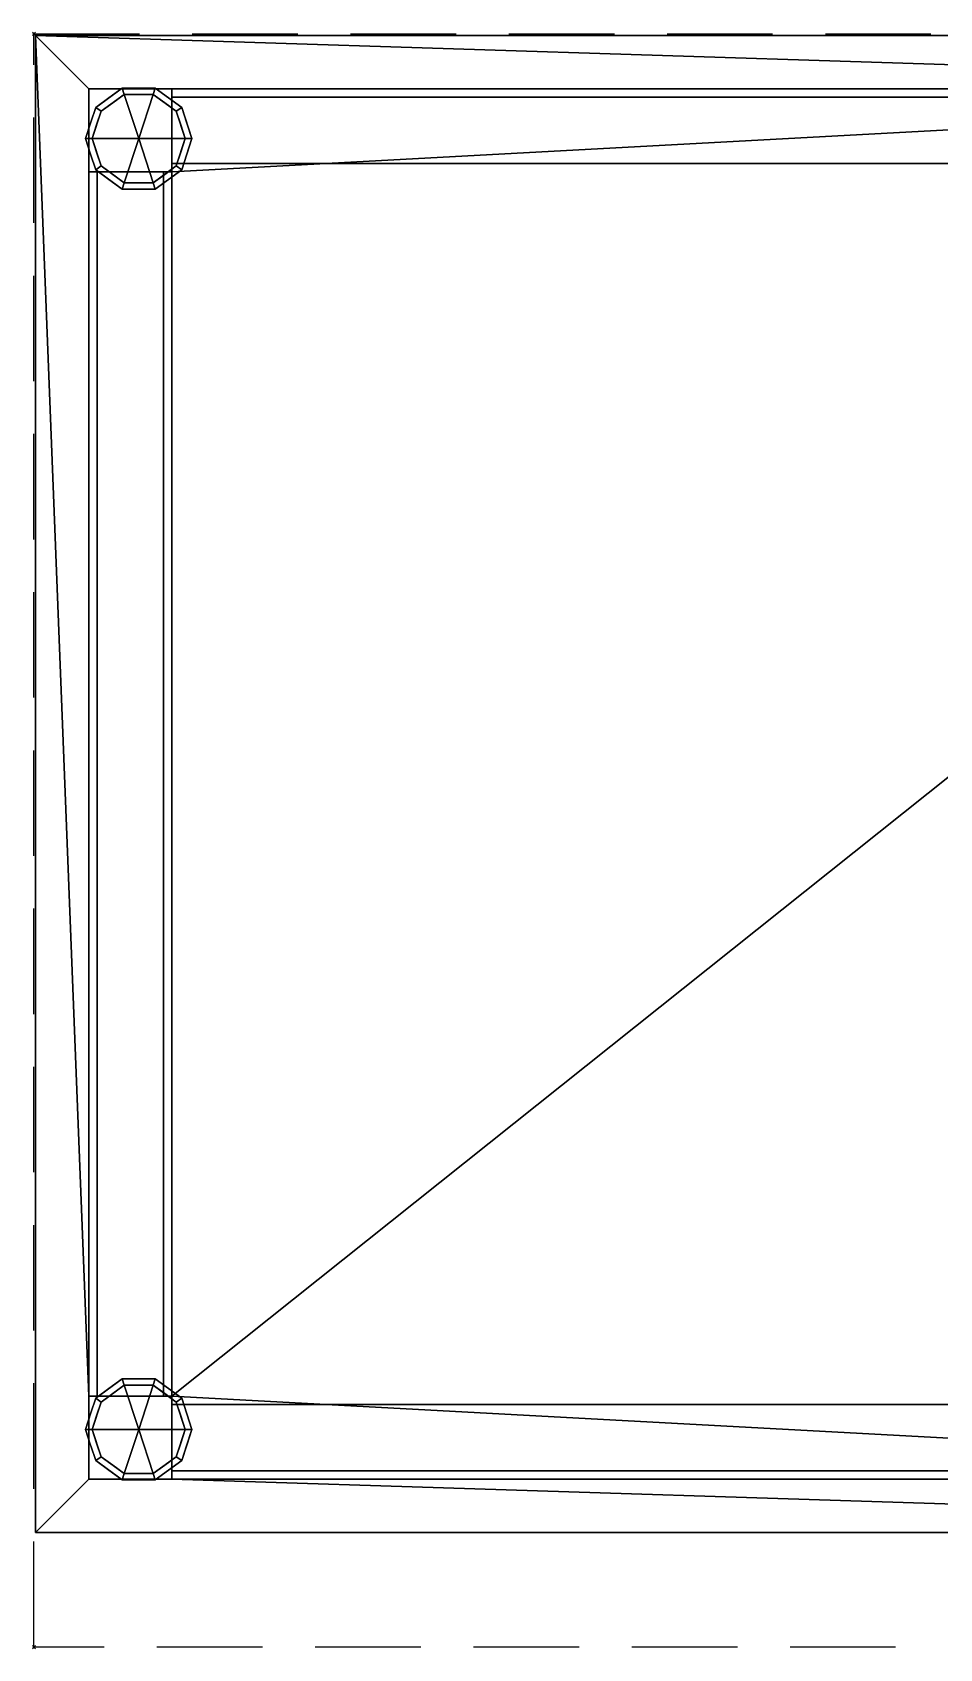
# Model space of a CAD drawing. Header units: millimetres. Extents: x -1 to 1091, y -972 to 1.
# Drawn here: x -1 to 545, y -972 to 1 of the extents above; entities that cross this region are included whole.
import ezdxf

# ---------------------------------------------------------------- set-up
doc = ezdxf.new("R2010")
doc.units = ezdxf.units.MM
doc.header["$PDMODE"] = 35
doc.linetypes.add('NASCOSTA', pattern=[9.525, 6.35, -3.175])
for name, color, linetype in [('PQ_200_2D', 1, 'Continuous'), ('PQ_200_3D', 1, 'Continuous'), ('PQ_INS_3D', 3, 'Continuous')]:
    doc.layers.add(name, color=color, linetype=linetype)

msp = doc.modelspace()

# ---------------------------------------------------------------- linework, layer by layer
at = {"layer": 'PQ_200_2D', "color": 7, "linetype": 'NASCOSTA', "ltscale": 10}
for p, q in [((0, 0), (1090, 0)), ((0, -971), (0, 0)), ((1090, -971), (0, -971))]:
    msp.add_line(p, q, dxfattribs=at)
at = {"layer": 'PQ_INS_3D'}
for p in [(0, 0), (0, -971)]:
    msp.add_point(p, dxfattribs=at)

# ---------------------------------------------------------------- meshes
at = {"layer": 'PQ_200_3D'}
mesh = msp.add_polyface(dxfattribs=at)
corners = [(1089, -1.01, 202), (1, -1.01, 202), (1, -902, 202), (1089, -902, 202), (1057, -33.01, 202), (1057, -83.01, 202), (1007, -83.01, 202), (1007, -33.01, 202), (1057, -820, 202), (1057, -870, 202), (1007, -870, 202), (1007, -820, 202), (83, -820, 202), (83, -870, 202), (33, -870, 202), (33, -820, 202), (33, -33.01, 202), (83, -33.01, 202), (83, -83.01, 202), (33, -83.01, 202)]
mesh.append_faces([[corners[k] for k in face] for face in [(18, 7, 17)]], dxfattribs={"vtx0": -1, "vtx1": -1})
mesh.append_faces([[corners[k] for k in face] for face in [(12, 18, 19, 15), (2, 14, 15, 1)]], dxfattribs={"vtx0": -1, "vtx2": -1})
mesh.append_faces([[corners[k] for k in face] for face in [(0, 4, 5, 8), (3, 9, 10, 13), (12, 10, 11, 6), (1, 16, 17, 7)]], dxfattribs={"vtx0": -1, "vtx2": -1, "vtx3": -1})
mesh.append_faces([[corners[k] for k in face] for face in [(12, 13, 10)]], dxfattribs={"vtx1": -1, "vtx2": -1})
mesh.append_faces([[corners[k] for k in face] for face in [(6, 7, 18, 12), (19, 16, 1, 15)]], dxfattribs={"vtx1": -1, "vtx2": -1, "vtx3": -1})
mesh.append_faces([[corners[k] for k in face] for face in [(7, 4, 0, 1), (5, 6, 11, 8), (8, 9, 3, 0), (13, 14, 2, 3)]], dxfattribs={"vtx1": -1, "vtx3": -1})
mesh = msp.add_polyface(dxfattribs=at)
corners = [(1089, -902, 152), (1, -902, 152), (1, -1.01, 152), (1089, -1.01, 152)]
mesh.append_faces([[corners[k] for k in face] for face in [(0, 1, 2, 3)]])
mesh = msp.add_polyface(dxfattribs=at)
corners = [(1089, -1.01, 202), (1089, -1.01, 152), (1, -1.01, 152), (1, -1.01, 202)]
mesh.append_faces([[corners[k] for k in face] for face in [(0, 1, 2, 3)]])
mesh = msp.add_polyface(dxfattribs=at)
corners = [(1, -1.01, 202), (1, -1.01, 152), (1, -902, 152), (1, -902, 202)]
mesh.append_faces([[corners[k] for k in face] for face in [(0, 1, 2, 3)]])
mesh = msp.add_polyface(dxfattribs=at)
corners = [(31, -63, 152), (37.11, -44.19, 152), (53.11, -32.57, 152), (72.89, -32.57, 152), (88.89, -44.19, 152), (95, -63, 152), (95, -63, 48), (88.89, -44.19, 48), (72.89, -32.57, 48), (53.11, -32.57, 48), (37.11, -44.19, 48), (31, -63, 48), (80.89, -38.38, 152), (80.89, -38.38, 48), (91.94, -53.6, 48), (91.94, -53.6, 152), (63, -32.57, 152), (63, -32.57, 48), (45.11, -38.38, 48), (45.11, -38.38, 152), (34.22, -53.08, 48), (34.06, -53.6, 152)]
mesh.append_faces([[corners[k] for k in face] for face in [(1, 20, 21), (11, 21, 20), (20, 1, 10)]], dxfattribs={"vtx0": -1, "vtx1": -1})
mesh.append_faces([[corners[k] for k in face] for face in [(2, 16, 17, 9), (13, 8, 3, 12), (4, 15, 14, 7), (7, 13, 12, 4), (9, 18, 19, 2), (16, 3, 8, 17), (1, 19, 18, 10)]], dxfattribs={"vtx1": -1, "vtx3": -1})
mesh.append_faces([[corners[k] for k in face] for face in [(5, 6, 14, 15), (11, 0, 21)]], dxfattribs={"vtx2": -1})
mesh = msp.add_polyface(dxfattribs=at)
corners = [(31, -63, 48), (37.11, -44.19, 48), (53.11, -32.57, 48), (72.89, -32.57, 48), (88.89, -44.19, 48), (95, -63, 48), (91, -63, 48), (85.65, -46.54, 48), (71.65, -36.37, 48), (54.35, -36.37, 48), (40.35, -46.54, 48), (35, -63, 48)]
mesh.append_faces([[corners[k] for k in face] for face in [(10, 1, 2, 9)]], dxfattribs={"vtx0": -1, "vtx2": -1})
mesh.append_faces([[corners[k] for k in face] for face in [(6, 7, 4, 5)]], dxfattribs={"vtx1": -1})
mesh.append_faces([[corners[k] for k in face] for face in [(8, 9, 2, 3), (7, 8, 3, 4)]], dxfattribs={"vtx1": -1, "vtx3": -1})
mesh.append_faces([[corners[k] for k in face] for face in [(11, 0, 1, 10)]], dxfattribs={"vtx2": -1})
mesh = msp.add_polyface(dxfattribs=at)
corners = [(1057, -83.01, 770), (1057, -33.01, 770), (1007, -33.01, 770), (1007, -83.01, 770), (1057, -870, 770), (1057, -820, 770), (1007, -820, 770), (1007, -870, 770), (83, -870, 770), (83, -820, 770), (33, -820, 770), (33, -870, 770), (83, -33.01, 770), (33, -33.01, 770), (33, -83.01, 770), (83, -83.01, 770)]
mesh.append_faces([[corners[k] for k in face] for face in [(3, 0, 1, 2), (7, 4, 5, 6), (11, 8, 9, 10), (14, 15, 12, 13)]])
mesh = msp.add_polyface(dxfattribs=at)
corners = [(83, -33.01, 770), (83, -33.01, 202), (33, -33.01, 202), (33, -33.01, 770)]
mesh.append_faces([[corners[k] for k in face] for face in [(0, 1, 2, 3)]])
mesh = msp.add_polyface(dxfattribs=at)
corners = [(33, -33.01, 770), (33, -33.01, 202), (33, -83.01, 202), (33, -83.01, 770)]
mesh.append_faces([[corners[k] for k in face] for face in [(0, 1, 2, 3)]])
mesh = msp.add_polyface(dxfattribs=at)
corners = [(35, -63, 48), (40.35, -46.54, 48), (54.35, -36.37, 48), (71.65, -36.37, 48), (85.65, -46.54, 48), (91, -63, 48), (91, -63), (85.65, -46.54), (71.65, -36.37), (54.35, -36.37), (40.35, -46.54), (35, -63), (78.65, -41.46), (78.65, -41.46, 48), (88.33, -54.77, 48), (88.33, -54.77), (63, -36.37, 48), (63, -36.37), (47.35, -41.46), (47.35, -41.46, 48), (37.86, -54.2), (37.67, -54.77, 48)]
mesh.append_faces([[corners[k] for k in face] for face in [(20, 1, 10), (1, 20, 21), (11, 21, 20)]], dxfattribs={"vtx0": -1, "vtx1": -1})
mesh.append_faces([[corners[k] for k in face] for face in [(4, 7, 12, 13), (13, 12, 8, 3), (14, 15, 7, 4)]], dxfattribs={"vtx0": -1, "vtx2": -1})
mesh.append_faces([[corners[k] for k in face] for face in [(18, 10, 1, 19), (17, 9, 2, 16), (9, 18, 19, 2), (16, 3, 8, 17)]], dxfattribs={"vtx1": -1, "vtx3": -1})
mesh.append_faces([[corners[k] for k in face] for face in [(5, 6, 15, 14), (11, 0, 21)]], dxfattribs={"vtx2": -1})
mesh = msp.add_polyface(dxfattribs=at)
corners = [(35, -63), (40.35, -46.54), (54.35, -36.37), (71.65, -36.37), (85.65, -46.54), (91, -63), (63, -63)]
mesh.append_faces([[corners[k] for k in face] for face in [(1, 2, 6, 0)]], dxfattribs={"vtx1": -1})
mesh.append_faces([[corners[k] for k in face] for face in [(2, 3, 6)]], dxfattribs={"vtx1": -1, "vtx2": -1})
mesh.append_faces([[corners[k] for k in face] for face in [(4, 5, 6, 3)]], dxfattribs={"vtx2": -1})
mesh = msp.add_polyface(dxfattribs=at)
corners = [(83, -33.01, 770), (83, -83.01, 770), (83, -83.01, 202), (83, -33.01, 202), (83, -78.01, 630), (83, -78.01, 670), (83, -38.01, 670), (83, -38.01, 630)]
mesh.append_faces([[corners[k] for k in face] for face in [(1, 5, 6, 0), (0, 6, 7, 3), (4, 2, 3, 7)]], dxfattribs={"vtx0": -1, "vtx2": -1})
mesh.append_faces([[corners[k] for k in face] for face in [(4, 5, 1, 2)]], dxfattribs={"vtx1": -1, "vtx3": -1})
mesh = msp.add_polyface(dxfattribs=at)
corners = [(83, -78.01, 630), (83, -38.01, 630), (1007, -38.01, 630), (1007, -78.01, 630)]
mesh.append_faces([[corners[k] for k in face] for face in [(0, 1, 2, 3)]])
mesh = msp.add_polyface(dxfattribs=at)
corners = [(83, -38.01, 630), (83, -38.01, 670), (1007, -38.01, 670), (1007, -38.01, 630)]
mesh.append_faces([[corners[k] for k in face] for face in [(0, 1, 2, 3)]])
mesh = msp.add_polyface(dxfattribs=at)
corners = [(1007, -78.01, 670), (1007, -38.01, 670), (83, -38.01, 670), (83, -78.01, 670)]
mesh.append_faces([[corners[k] for k in face] for face in [(0, 1, 2, 3)]])
mesh = msp.add_polyface(dxfattribs=at)
corners = [(95, -63, 152), (88.89, -81.81, 152), (72.89, -93.43, 152), (53.11, -93.43, 152), (37.11, -81.81, 152), (31, -63, 152), (31, -63, 48), (37.11, -81.81, 48), (53.11, -93.43, 48), (72.89, -93.43, 48), (88.89, -81.81, 48), (95, -63, 48), (34.22, -72.92, 152), (34.06, -72.4, 48), (45.11, -87.62, 48), (45.11, -87.62, 152), (63, -93.43, 152), (63, -93.43, 48), (80.89, -87.62, 48), (80.89, -87.62, 152), (91.78, -72.92, 48), (91.94, -72.4, 152)]
mesh.append_faces([[corners[k] for k in face] for face in [(13, 5, 6)]], dxfattribs={"vtx0": -1})
mesh.append_faces([[corners[k] for k in face] for face in [(7, 12, 13), (5, 13, 12), (1, 20, 21), (11, 21, 20), (20, 1, 10)]], dxfattribs={"vtx0": -1, "vtx1": -1})
mesh.append_faces([[corners[k] for k in face] for face in [(7, 4, 12)]], dxfattribs={"vtx0": -1, "vtx2": -1})
mesh.append_faces([[corners[k] for k in face] for face in [(15, 4, 7, 14), (3, 15, 14, 8), (17, 9, 2, 16), (19, 2, 9, 18), (18, 10, 1, 19), (16, 3, 8, 17)]], dxfattribs={"vtx1": -1, "vtx3": -1})
mesh.append_faces([[corners[k] for k in face] for face in [(11, 0, 21)]], dxfattribs={"vtx2": -1})
mesh = msp.add_polyface(dxfattribs=at)
corners = [(95, -63, 48), (88.89, -81.81, 48), (72.89, -93.43, 48), (53.11, -93.43, 48), (37.11, -81.81, 48), (31, -63, 48), (35, -63, 48), (40.35, -79.46, 48), (54.35, -89.63, 48), (71.65, -89.63, 48), (85.65, -79.46, 48), (91, -63, 48)]
mesh.append_faces([[corners[k] for k in face] for face in [(1, 10, 11, 0)]], dxfattribs={"vtx0": -1})
mesh.append_faces([[corners[k] for k in face] for face in [(3, 8, 9, 2), (2, 9, 10, 1)]], dxfattribs={"vtx0": -1, "vtx2": -1})
mesh.append_faces([[corners[k] for k in face] for face in [(3, 4, 7, 8)]], dxfattribs={"vtx1": -1, "vtx3": -1})
mesh.append_faces([[corners[k] for k in face] for face in [(4, 5, 6, 7)]], dxfattribs={"vtx3": -1})
mesh = msp.add_polyface(dxfattribs=at)
corners = [(91, -63, 48), (85.65, -79.46, 48), (71.65, -89.63, 48), (54.35, -89.63, 48), (40.35, -79.46, 48), (35, -63, 48), (35, -63), (40.35, -79.46), (54.35, -89.63), (71.65, -89.63), (85.65, -79.46), (91, -63), (47.35, -84.54, 48), (47.35, -84.54), (37.67, -71.23), (37.67, -71.23, 48), (63, -89.63, 48), (63, -89.63), (78.65, -84.54), (78.65, -84.54, 48), (88.14, -71.8), (88.33, -71.23, 48)]
mesh.append_faces([[corners[k] for k in face] for face in [(20, 1, 10), (1, 20, 21), (11, 21, 20)]], dxfattribs={"vtx0": -1, "vtx1": -1})
mesh.append_faces([[corners[k] for k in face] for face in [(2, 16, 17, 9), (13, 8, 3, 12), (4, 15, 14, 7), (7, 13, 12, 4), (16, 3, 8, 17), (19, 2, 9, 18), (1, 19, 18, 10)]], dxfattribs={"vtx1": -1, "vtx3": -1})
mesh.append_faces([[corners[k] for k in face] for face in [(11, 0, 21)]], dxfattribs={"vtx2": -1})
mesh.append_faces([[corners[k] for k in face] for face in [(15, 5, 6, 14)]], dxfattribs={"vtx3": -1})
mesh = msp.add_polyface(dxfattribs=at)
corners = [(91, -63), (85.65, -79.46), (71.65, -89.63), (54.35, -89.63), (40.35, -79.46), (35, -63), (63, -63)]
mesh.append_faces([[corners[k] for k in face] for face in [(3, 6, 2)]], dxfattribs={"vtx0": -1, "vtx1": -1})
mesh.append_faces([[corners[k] for k in face] for face in [(1, 2, 6, 0)]], dxfattribs={"vtx1": -1})
mesh.append_faces([[corners[k] for k in face] for face in [(4, 5, 6, 3)]], dxfattribs={"vtx2": -1})
mesh = msp.add_polyface(dxfattribs=at)
corners = [(83, -83.01, 770), (33, -83.01, 770), (33, -83.01, 202), (83, -83.01, 202), (78, -83.01, 630), (38, -83.01, 630), (38, -83.01, 670), (78, -83.01, 670)]
mesh.append_faces([[corners[k] for k in face] for face in [(1, 6, 7, 0), (0, 7, 4, 3), (5, 2, 3, 4)]], dxfattribs={"vtx0": -1, "vtx2": -1})
mesh.append_faces([[corners[k] for k in face] for face in [(5, 6, 1, 2)]], dxfattribs={"vtx1": -1, "vtx3": -1})
mesh = msp.add_polyface(dxfattribs=at)
corners = [(38, -83.01, 630), (78, -83.01, 630), (78, -820, 630), (38, -820, 630)]
mesh.append_faces([[corners[k] for k in face] for face in [(0, 1, 2, 3)]])
mesh = msp.add_polyface(dxfattribs=at)
corners = [(78, -83.01, 670), (38, -83.01, 670), (38, -820, 670), (78, -820, 670)]
mesh.append_faces([[corners[k] for k in face] for face in [(0, 1, 2, 3)]])
mesh = msp.add_polyface(dxfattribs=at)
corners = [(38, -820, 630), (38, -820, 670), (38, -83.01, 670), (38, -83.01, 630)]
mesh.append_faces([[corners[k] for k in face] for face in [(0, 1, 2, 3)]])
mesh = msp.add_polyface(dxfattribs=at)
corners = [(78, -83.01, 630), (78, -83.01, 670), (78, -820, 670), (78, -820, 630)]
mesh.append_faces([[corners[k] for k in face] for face in [(0, 1, 2, 3)]])
mesh = msp.add_polyface(dxfattribs=at)
corners = [(83, -78.01, 670), (83, -78.01, 630), (1007, -78.01, 630), (1007, -78.01, 670)]
mesh.append_faces([[corners[k] for k in face] for face in [(0, 1, 2, 3)]])
mesh = msp.add_polyface(dxfattribs=at)
corners = [(31, -840, 152), (37.11, -821.19, 152), (53.11, -809.57, 152), (72.89, -809.57, 152), (88.89, -821.19, 152), (95, -840, 152), (95, -840, 48), (88.89, -821.19, 48), (72.89, -809.57, 48), (53.11, -809.57, 48), (37.11, -821.19, 48), (31, -840, 48), (80.89, -815.38, 152), (80.89, -815.38, 48), (91.94, -830.6, 48), (91.94, -830.6, 152), (63, -809.57, 152), (63, -809.57, 48), (45.11, -815.38, 48), (45.11, -815.38, 152), (34.22, -830.08, 48), (34.06, -830.6, 152)]
mesh.append_faces([[corners[k] for k in face] for face in [(1, 20, 21), (11, 21, 20), (20, 1, 10)]], dxfattribs={"vtx0": -1, "vtx1": -1})
mesh.append_faces([[corners[k] for k in face] for face in [(2, 16, 17, 9), (13, 8, 3, 12), (4, 15, 14, 7), (7, 13, 12, 4), (9, 18, 19, 2), (16, 3, 8, 17), (1, 19, 18, 10)]], dxfattribs={"vtx1": -1, "vtx3": -1})
mesh.append_faces([[corners[k] for k in face] for face in [(5, 6, 14, 15), (11, 0, 21)]], dxfattribs={"vtx2": -1})
mesh = msp.add_polyface(dxfattribs=at)
corners = [(31, -840, 48), (37.11, -821.19, 48), (53.11, -809.57, 48), (72.89, -809.57, 48), (88.89, -821.19, 48), (95, -840, 48), (91, -840, 48), (85.65, -823.54, 48), (71.65, -813.37, 48), (54.35, -813.37, 48), (40.35, -823.54, 48), (35, -840, 48)]
mesh.append_faces([[corners[k] for k in face] for face in [(10, 1, 2, 9)]], dxfattribs={"vtx0": -1, "vtx2": -1})
mesh.append_faces([[corners[k] for k in face] for face in [(6, 7, 4, 5)]], dxfattribs={"vtx1": -1})
mesh.append_faces([[corners[k] for k in face] for face in [(8, 9, 2, 3), (7, 8, 3, 4)]], dxfattribs={"vtx1": -1, "vtx3": -1})
mesh.append_faces([[corners[k] for k in face] for face in [(11, 0, 1, 10)]], dxfattribs={"vtx2": -1})
mesh = msp.add_polyface(dxfattribs=at)
corners = [(35, -840, 48), (40.35, -823.54, 48), (54.35, -813.37, 48), (71.65, -813.37, 48), (85.65, -823.54, 48), (91, -840, 48), (91, -840), (85.65, -823.54), (71.65, -813.37), (54.35, -813.37), (40.35, -823.54), (35, -840), (78.65, -818.46), (78.65, -818.46, 48), (88.33, -831.77, 48), (88.33, -831.77), (63, -813.37, 48), (63, -813.37), (47.35, -818.46), (47.35, -818.46, 48), (37.86, -831.2), (37.67, -831.77, 48)]
mesh.append_faces([[corners[k] for k in face] for face in [(20, 1, 10), (1, 20, 21), (11, 21, 20)]], dxfattribs={"vtx0": -1, "vtx1": -1})
mesh.append_faces([[corners[k] for k in face] for face in [(4, 7, 12, 13), (13, 12, 8, 3), (14, 15, 7, 4)]], dxfattribs={"vtx0": -1, "vtx2": -1})
mesh.append_faces([[corners[k] for k in face] for face in [(18, 10, 1, 19), (17, 9, 2, 16), (9, 18, 19, 2), (16, 3, 8, 17)]], dxfattribs={"vtx1": -1, "vtx3": -1})
mesh.append_faces([[corners[k] for k in face] for face in [(5, 6, 15, 14), (11, 0, 21)]], dxfattribs={"vtx2": -1})
mesh = msp.add_polyface(dxfattribs=at)
corners = [(35, -840), (40.35, -823.54), (54.35, -813.37), (71.65, -813.37), (85.65, -823.54), (91, -840), (63, -840)]
mesh.append_faces([[corners[k] for k in face] for face in [(1, 2, 6, 0)]], dxfattribs={"vtx1": -1})
mesh.append_faces([[corners[k] for k in face] for face in [(2, 3, 6)]], dxfattribs={"vtx1": -1, "vtx2": -1})
mesh.append_faces([[corners[k] for k in face] for face in [(4, 5, 6, 3)]], dxfattribs={"vtx2": -1})
mesh = msp.add_polyface(dxfattribs=at)
corners = [(33, -820, 770), (83, -820, 770), (83, -820, 202), (33, -820, 202), (38, -820, 630), (78, -820, 630), (78, -820, 670), (38, -820, 670)]
mesh.append_faces([[corners[k] for k in face] for face in [(1, 6, 7, 0), (0, 7, 4, 3), (5, 2, 3, 4)]], dxfattribs={"vtx0": -1, "vtx2": -1})
mesh.append_faces([[corners[k] for k in face] for face in [(5, 6, 1, 2)]], dxfattribs={"vtx1": -1, "vtx3": -1})
mesh = msp.add_polyface(dxfattribs=at)
corners = [(33, -820, 770), (33, -820, 202), (33, -870, 202), (33, -870, 770)]
mesh.append_faces([[corners[k] for k in face] for face in [(0, 1, 2, 3)]])
mesh = msp.add_polyface(dxfattribs=at)
corners = [(83, -820, 770), (83, -870, 770), (83, -870, 202), (83, -820, 202), (83, -865, 630), (83, -865, 670), (83, -825, 670), (83, -825, 630)]
mesh.append_faces([[corners[k] for k in face] for face in [(1, 5, 6, 0), (0, 6, 7, 3), (4, 2, 3, 7)]], dxfattribs={"vtx0": -1, "vtx2": -1})
mesh.append_faces([[corners[k] for k in face] for face in [(4, 5, 1, 2)]], dxfattribs={"vtx1": -1, "vtx3": -1})
mesh = msp.add_polyface(dxfattribs=at)
corners = [(83, -865, 630), (83, -825, 630), (1007, -825, 630), (1007, -865, 630)]
mesh.append_faces([[corners[k] for k in face] for face in [(0, 1, 2, 3)]])
mesh = msp.add_polyface(dxfattribs=at)
corners = [(83, -825, 630), (83, -825, 670), (1007, -825, 670), (1007, -825, 630)]
mesh.append_faces([[corners[k] for k in face] for face in [(0, 1, 2, 3)]])
mesh = msp.add_polyface(dxfattribs=at)
corners = [(1007, -865, 670), (1007, -825, 670), (83, -825, 670), (83, -865, 670)]
mesh.append_faces([[corners[k] for k in face] for face in [(0, 1, 2, 3)]])
mesh = msp.add_polyface(dxfattribs=at)
corners = [(95, -840, 152), (88.89, -858.81, 152), (72.89, -870.43, 152), (53.11, -870.43, 152), (37.11, -858.81, 152), (31, -840, 152), (31, -840, 48), (37.11, -858.81, 48), (53.11, -870.43, 48), (72.89, -870.43, 48), (88.89, -858.81, 48), (95, -840, 48), (34.22, -849.92, 152), (34.06, -849.4, 48), (45.11, -864.62, 48), (45.11, -864.62, 152), (63, -870.43, 152), (63, -870.43, 48), (80.89, -864.62, 48), (80.89, -864.62, 152), (91.78, -849.92, 48), (91.94, -849.4, 152)]
mesh.append_faces([[corners[k] for k in face] for face in [(13, 5, 6)]], dxfattribs={"vtx0": -1})
mesh.append_faces([[corners[k] for k in face] for face in [(7, 12, 13), (5, 13, 12), (1, 20, 21), (11, 21, 20), (20, 1, 10)]], dxfattribs={"vtx0": -1, "vtx1": -1})
mesh.append_faces([[corners[k] for k in face] for face in [(7, 4, 12)]], dxfattribs={"vtx0": -1, "vtx2": -1})
mesh.append_faces([[corners[k] for k in face] for face in [(15, 4, 7, 14), (3, 15, 14, 8), (17, 9, 2, 16), (19, 2, 9, 18), (18, 10, 1, 19), (16, 3, 8, 17)]], dxfattribs={"vtx1": -1, "vtx3": -1})
mesh.append_faces([[corners[k] for k in face] for face in [(11, 0, 21)]], dxfattribs={"vtx2": -1})
mesh = msp.add_polyface(dxfattribs=at)
corners = [(95, -840, 48), (88.89, -858.81, 48), (72.89, -870.43, 48), (53.11, -870.43, 48), (37.11, -858.81, 48), (31, -840, 48), (35, -840, 48), (40.35, -856.46, 48), (54.35, -866.63, 48), (71.65, -866.63, 48), (85.65, -856.46, 48), (91, -840, 48)]
mesh.append_faces([[corners[k] for k in face] for face in [(1, 10, 11, 0)]], dxfattribs={"vtx0": -1})
mesh.append_faces([[corners[k] for k in face] for face in [(3, 8, 9, 2), (2, 9, 10, 1)]], dxfattribs={"vtx0": -1, "vtx2": -1})
mesh.append_faces([[corners[k] for k in face] for face in [(3, 4, 7, 8)]], dxfattribs={"vtx1": -1, "vtx3": -1})
mesh.append_faces([[corners[k] for k in face] for face in [(4, 5, 6, 7)]], dxfattribs={"vtx3": -1})
mesh = msp.add_polyface(dxfattribs=at)
corners = [(91, -840, 48), (85.65, -856.46, 48), (71.65, -866.63, 48), (54.35, -866.63, 48), (40.35, -856.46, 48), (35, -840, 48), (35, -840), (40.35, -856.46), (54.35, -866.63), (71.65, -866.63), (85.65, -856.46), (91, -840), (47.35, -861.54, 48), (47.35, -861.54), (37.67, -848.23), (37.67, -848.23, 48), (63, -866.63, 48), (63, -866.63), (78.65, -861.54), (78.65, -861.54, 48), (88.14, -848.8), (88.33, -848.23, 48)]
mesh.append_faces([[corners[k] for k in face] for face in [(20, 1, 10), (1, 20, 21), (11, 21, 20)]], dxfattribs={"vtx0": -1, "vtx1": -1})
mesh.append_faces([[corners[k] for k in face] for face in [(2, 16, 17, 9), (13, 8, 3, 12), (4, 15, 14, 7), (7, 13, 12, 4), (16, 3, 8, 17), (19, 2, 9, 18), (1, 19, 18, 10)]], dxfattribs={"vtx1": -1, "vtx3": -1})
mesh.append_faces([[corners[k] for k in face] for face in [(11, 0, 21)]], dxfattribs={"vtx2": -1})
mesh.append_faces([[corners[k] for k in face] for face in [(15, 5, 6, 14)]], dxfattribs={"vtx3": -1})
mesh = msp.add_polyface(dxfattribs=at)
corners = [(91, -840), (85.65, -856.46), (71.65, -866.63), (54.35, -866.63), (40.35, -856.46), (35, -840), (63, -840)]
mesh.append_faces([[corners[k] for k in face] for face in [(3, 6, 2)]], dxfattribs={"vtx0": -1, "vtx1": -1})
mesh.append_faces([[corners[k] for k in face] for face in [(1, 2, 6, 0)]], dxfattribs={"vtx1": -1})
mesh.append_faces([[corners[k] for k in face] for face in [(4, 5, 6, 3)]], dxfattribs={"vtx2": -1})
mesh = msp.add_polyface(dxfattribs=at)
corners = [(83, -865, 670), (83, -865, 630), (1007, -865, 630), (1007, -865, 670)]
mesh.append_faces([[corners[k] for k in face] for face in [(0, 1, 2, 3)]])
mesh = msp.add_polyface(dxfattribs=at)
corners = [(33, -870, 770), (33, -870, 202), (83, -870, 202), (83, -870, 770)]
mesh.append_faces([[corners[k] for k in face] for face in [(0, 1, 2, 3)]])
mesh = msp.add_polyface(dxfattribs=at)
corners = [(1, -902, 202), (1, -902, 152), (1089, -902, 152), (1089, -902, 202)]
mesh.append_faces([[corners[k] for k in face] for face in [(0, 1, 2, 3)]])

doc.saveas('drawing.dxf')
